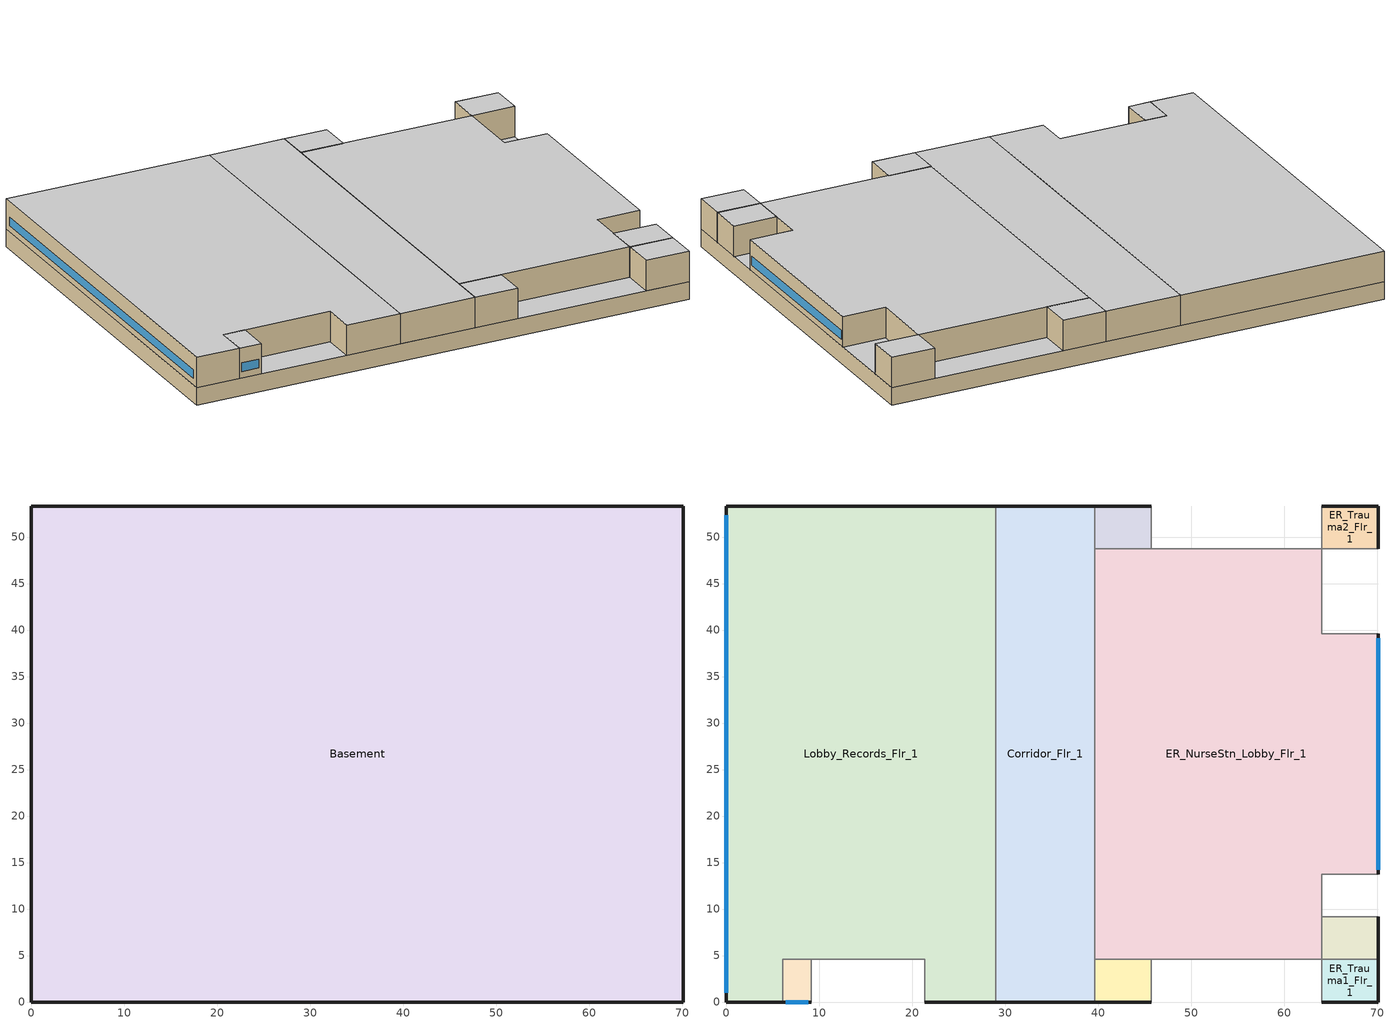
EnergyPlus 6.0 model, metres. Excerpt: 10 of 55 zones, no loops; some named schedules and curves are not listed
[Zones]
Basement
 floor othersidecoefficients (ext_slab_8in_with_carpet): 70.1,53.34 70.1,0 0,0 0,53.34 z-2.44
 wall othersidecoefficients (basement_wall): 70.1,53.34 0,53.34 0,0 70.1,0 70.1,53.34 z-2.44:0
 ceiling adiabatic (int_slab_ceiling): 0,0 70.1,0 70.1,53.34 0,53.34 z0
ER_Exam1_Mult4_Flr_1
 floor adiabatic (int_slab_floor): 45.72,4.57 45.72,0 39.62,0 39.62,4.57 z0
 wall outside (nonres_ext_wall): 39.62,0 45.72,0 z0:4.27
 wall adiabatic (int_wall): 45.72,0 45.72,4.57 39.62,4.57 39.62,0 z0:4.27
 ceiling adiabatic (int_slab_ceiling): 39.62,4.57 39.62,0 45.72,0 45.72,4.57 z4.27
ER_Trauma1_Flr_1
 floor adiabatic (int_slab_floor): 70.1,4.57 70.1,0 64.01,0 64.01,4.57 z0
 wall outside (nonres_ext_wall): 64.01,0 70.1,0 70.1,4.57 z0:4.27
 wall adiabatic (int_wall): 70.1,4.57 64.01,4.57 64.01,0 z0:4.27
 ceiling adiabatic (int_slab_ceiling): 64.01,4.57 64.01,0 70.1,0 70.1,4.57 z4.27
ER_Exam3_Mult4_Flr_1
 floor adiabatic (int_slab_floor): 70.1,9.14 70.1,4.57 64.01,4.57 64.01,9.14 z0
 wall outside (nonres_ext_wall): 70.1,4.57 70.1,9.14 z0:4.27
 wall adiabatic (int_wall): 70.1,9.14 64.01,9.14 64.01,4.57 70.1,4.57 z0:4.27
 ceiling adiabatic (int_slab_ceiling): 64.01,9.14 64.01,4.57 70.1,4.57 70.1,9.14 z4.27
ER_Trauma2_Flr_1
 floor adiabatic (int_slab_floor): 70.1,53.34 70.1,48.77 64.01,48.77 64.01,53.34 z0
 wall outside (nonres_ext_wall): 70.1,48.77 70.1,53.34 64.01,53.34 z0:4.27
 wall adiabatic (int_wall): 64.01,53.34 64.01,48.77 70.1,48.77 z0:4.27
 ceiling adiabatic (int_slab_ceiling): 64.01,53.34 64.01,48.77 70.1,48.77 70.1,53.34 z4.27
ER_Triage_Mult4_Flr_1
 floor adiabatic (int_slab_floor): 45.72,53.34 45.72,48.77 39.62,48.77 39.62,53.34 z0
 wall outside (nonres_ext_wall): 45.72,53.34 39.62,53.34 z0:4.27
 wall adiabatic (int_wall): 39.62,53.34 39.62,48.77 45.72,48.77 45.72,53.34 z0:4.27
 ceiling adiabatic (int_slab_ceiling): 39.62,53.34 39.62,48.77 45.72,48.77 45.72,53.34 z4.27
Office1_Mult4_Flr_1
 floor adiabatic (int_slab_floor): 9.14,4.57 9.14,0 6.1,0 6.1,4.57 z0
 wall outside (nonres_ext_wall): 6.1,0 9.14,0 z0:4.27
 wall adiabatic (int_wall): 9.14,0 9.14,4.57 6.1,4.57 6.1,0 z0:4.27
 window (Window_U_1.22_SHGC_0.25): 6.41,0 8.84,0 z0.91:2.13
 ceiling adiabatic (int_slab_ceiling): 6.1,4.57 6.1,0 9.14,0 9.14,4.57 z4.27
Lobby_Records_Flr_1
 floor adiabatic (int_slab_floor): 0,0 0,53.34 28.96,53.34 28.96,0 21.34,0 21.34,4.57 6.1,4.57 6.1,0 z0
 wall outside (nonres_ext_wall): 28.96,53.34 0,53.34 0,0 6.1,0 / 21.34,0 28.96,0 z0:4.27
 wall adiabatic (int_wall): 6.1,0 6.1,4.57 21.34,4.57 21.34,0 z0:4.27
 wall to Corridor_Flr_1 (Air_Wall): 28.96,15.24 28.96,53.34 z0:4.27
 wall to Corridor_Flr_1 (int_wall): 28.96,0 28.96,15.24 z0:4.27
 window (Window_U_1.22_SHGC_0.25): 0,52.34 0,1 z0.91:2.13
 ceiling adiabatic (int_slab_ceiling): 0,0 6.1,0 6.1,4.57 21.34,4.57 21.34,0 28.96,0 28.96,53.34 0,53.34 z4.27
Corridor_Flr_1
 floor adiabatic (int_slab_floor): 39.62,53.34 39.62,0 28.96,0 28.96,53.34 z0
 wall outside (nonres_ext_wall): 39.62,53.34 28.96,53.34 / 28.96,0 39.62,0 z0:4.27
 wall adiabatic (int_wall): 39.62,0 39.62,53.34 z0:4.27
 ceiling adiabatic (int_slab_ceiling): 28.96,53.34 28.96,0 39.62,0 39.62,53.34 z4.27
ER_NurseStn_Lobby_Flr_1
 floor adiabatic (int_slab_floor): 39.62,4.57 39.62,48.77 64.01,48.77 64.01,39.62 70.1,39.62 70.1,13.72 64.01,13.72 64.01,4.57 z0
 wall outside (nonres_ext_wall): 70.1,13.72 70.1,39.62 z0:4.27
 wall adiabatic (int_wall): 70.1,39.62 64.01,39.62 64.01,48.77 39.62,48.77 39.62,4.57 64.01,4.57 64.01,13.72 70.1,13.72 z0:4.27
 window (Window_U_1.22_SHGC_0.25): 70.1,14.2 70.1,39.14 z0.91:2.13
 ceiling adiabatic (int_slab_ceiling): 39.62,4.57 64.01,4.57 64.01,13.72 70.1,13.72 70.1,39.62 64.01,39.62 64.01,48.77 39.62,48.77 z4.27
[Building]
ASHRAE 90.1 Prototype:Hospital: -90, City, 0.04, 0.2, FullInteriorAndExterior, 25
[Site:Location]
Site:Location=MIAMI_FL_USA TMY2-12839; Latitude {N+ S-}=25.8; Longitude {W- E+}=-80.27; Time Zone Relative to GMT {GMT+/-}=-5; Elevation {m}=2
[SizingPeriod:DesignDay] Barometric Pressure {N/M**2}=101301; Rain {0-no,1-yes}=0; Snow on ground {0-no,1-yes}=0; Day of Month=21; Daylight Savings Time Indicator=0; Humidity Indicating Temperature Type=WetBulb
Name | Max Dry-Bulb {C} | Daily Temp Range {C} | WetBulb at Max {C} | Wind Speed {M/Sec} | Wind Direction {Degrees N=0, S=180} | Clearness {0.0 to 1.1} | Month | Day Type
MIAMI_FL_USA Heating 99.6% Conditions | 7.6 | 0 | 7.6 | 4.5 | 340 | 0 | 1 | WinterDesignDay
MIAMI_FL_USA Cooling .4% Conditions DB=>MWB | 32.8 | 6.3 | 25.2 | 0 | 0 | 1 | 7 | SummerDesignDay
[Site:WaterMainsTemperature]
Calculation Method=Correlation; Annual Average Outdoor Air Temperature {C},                        !- Annual Average Outdoor Air Temperature {C},                        !- Annual Average Outdoor Air Temperature {C}=24.31; Maximum Difference In Monthly Average Outdoor Air Temperatures {deltaC}!- Maximum Difference In Monthly Average Outdoor Air Temperatures {deltaC}!- Maximum Difference In Monthly Average Outdoor Air Temperatures {deltaC}=7.97
[Material]
Name | Roughness | Thickness {m} | Conductivity {W/m-K} | Density {kg/m3} | Specific Heat {J/kg-K} | Thermal Absorptance | Solar Absorptance | Visible Absorptance | Absorptance:Thermal | Absorptance:Solar | Absorptance:Visible
Std Wood 6inch | MediumSmooth | 0.15 | 0.12 | 540 | 1210 | 0.9 | 0.7 | 0.7
G01 13mm gypsum board | Smooth | 0.0127 | 0.16 | 800 | 1090 |  |  |  | 0.9 | 0.7 | 0.5
200mm Normalweight concrete wall; 200mm Normalweight concrete floor | MediumRough | 0.2032 | 2.31 | 2322 | 832
100mm Normalweight concrete floor | MediumRough | 0.1016 | 2.31 | 2322 | 832
M10 200mm concrete block basement wall | MediumRough | 0.2032 | 1.326 | 1842 | 912
[Material:NoMass]
CP02 CARPET PAD: VeryRough, 0.21648, 0.9, 0.7, 0.8
Air_Wall_Material: Rough, 0.207949, 0.9, 0.7
Nonres_Exterior_Wall_Insulation: MediumSmooth, 0.0299387, 0.9, 0.7, 0.7
[Construction]
InteriorFurnishings: Std Wood 6inch
Air_Wall: Air_Wall_Material
int_wall: G01 13mm gypsum board, G01 13mm gypsum board
ext_slab_8in_with_carpet: 200mm Normalweight concrete floor, CP02 CARPET PAD
int_slab_floor: 100mm Normalweight concrete floor, CP02 CARPET PAD
int_slab_ceiling: CP02 CARPET PAD, 100mm Normalweight concrete floor
basement_wall: M10 200mm concrete block basement wall
nonres_ext_wall: 200mm Normalweight concrete wall, Nonres_Exterior_Wall_Insulation, G01 13mm gypsum board
Window_U_1.22_SHGC_0.25: ECREF-1 COLORED 6MM
[WindowMaterial:Glazing]
ECREF-1 COLORED 6MM: Optical Data Type=SpectralAverage; Thickness {m}=0.006; Solar Transmittance at Normal Incidence=0.099; Front Side Solar Reflectance at Normal Incidence=0.219; Back Side Solar Reflectance at Normal Incidence=0.219; Visible Transmittance at Normal Incidence=0.155; Front Side Visible Reflectance at Normal Incidence=0.073; Back Side Visible Reflectance at Normal Incidence=0.073; Infrared Transmittance at Normal Incidence=0; Front Side Infrared Hemispherical Emissivity=0.84; Back Side Infrared Hemispherical Emissivity=0.84; Conductivity {W/m-K}=0.9
[SurfaceProperty:OtherSideCoefficients] Combined Convective Radiative Film Coefficient=0; Constant Temperature=1; Constant Temperature Coefficient=1; External Dry-Bulb Temperature Coefficient=0; Ground Temperature Coefficient=0; Wind Speed Coefficient=0; Zone Air Temperature Coefficient=0; Sinusoidal Variation of Constant Temperature Coefficient=No; Period of Sinusoidal Variation=24
Name | Constant Temperature Schedule
surfPropOthSdCoefBasementAvgWall | scheduleOSCBasementWallSurfaceTemp
surfPropOthSdCoefBasementAvgFloor | scheduleOSCBasementFloorTemp
surfPropOthSdCoefBasementUpperWall | scheduleOSCBasementUpperWallTemp
surfPropOthSdCoefBasementLowerWall | scheduleOSCBasementLowerWallTemp
[Zone] Type=1; Part of Total Floor Area=YES
Name | Multiplier | Ceiling Height {m} | Volume {m3}
Basement | 1 | 2.439 | 9120.27
ER_Exam1_Mult4_Flr_1; ER_Exam3_Mult4_Flr_1; ER_Triage_Mult4_Flr_1 | 4 | 4.2683 | 118.96
ER_Trauma1_Flr_1; ER_Trauma2_Flr_1 | 1 | 4.2683 | 118.96
Office1_Mult4_Flr_1 | 5 | 4.2683 | 59.5
Lobby_Records_Flr_1 | 1 | 4.2683 | 6294.92
Corridor_Flr_1 | 1 | 4.2683 | 2428.79
ER_NurseStn_Lobby_Flr_1 | 1 | 4.2683 | 5273.95
[InternalMass] Construction=InteriorFurnishings
Name | Zone | Surface Area {m2}
Basement_InternalMass_1 | Basement | 7478.69
ER_Exam1_Mult4_Flr_1_InternalMass_1 | ER_Exam1_Mult4_Flr_1 | 55.7418
ER_Trauma1_Flr_1_InternalMass_1 | ER_Trauma1_Flr_1 | 55.7418
ER_Exam3_Mult4_Flr_1_InternalMass_1 | ER_Exam3_Mult4_Flr_1 | 55.7418
ER_Trauma2_Flr_1_InternalMass_1 | ER_Trauma2_Flr_1 | 55.7418
ER_Triage_Mult4_Flr_1_InternalMass_1 | ER_Triage_Mult4_Flr_1 | 55.7418
Office1_Mult4_Flr_1_InternalMass_1 | Office1_Mult4_Flr_1 | 27.8709
Lobby_Records_Flr_1_InternalMass_1 | Lobby_Records_Flr_1 | 2949.62
Corridor_Flr_1_InternalMass_1 | Corridor_Flr_1 | 1138.06
ER_NurseStn_Lobby_Flr_1_InternalMass_1 | ER_NurseStn_Lobby_Flr_1 | 2471.22
[People] Number of People Calculation Method=People; Fraction Radiant=0.3; Sensible Heat Fraction=AUTOCALCULATE; Activity Level Schedule=ACTIVITY_SCH; Enable ASHRAE 55 Comfort Warnings=No; Mean Radiant Temperature Calculation Type=ZoneAveraged; Work Efficiency Schedule=WORK_EFF_SCH; Clothing Insulation Schedule=CLOTHING_SCH; Air Velocity Schedule=AIR_VELO_SCH; Thermal Comfort Model 1 Type=FANGER
Name | Zone or ZoneList | Number of People Schedule | Number of People
Basement | Basement | BLDG_OCC_SCH | 100.5885
ER_Exam1_Mult4_Flr_1 | ER_Exam1_Mult4_Flr_1 | BLDG_OCC_EXTD_SCH | 5.9976
ER_Trauma1_Flr_1 | ER_Trauma1_Flr_1 | BLDG_OCC_EXTD_SCH | 5.9976
ER_Exam3_Mult4_Flr_1 | ER_Exam3_Mult4_Flr_1 | BLDG_OCC_EXTD_SCH | 5.9976
ER_Trauma2_Flr_1 | ER_Trauma2_Flr_1 | BLDG_OCC_EXTD_SCH | 5.9976
ER_Triage_Mult4_Flr_1 | ER_Triage_Mult4_Flr_1 | BLDG_OCC_EXTD_SCH | 5.9976
Office1_Mult4_Flr_1 | Office1_Mult4_Flr_1 | BLDG_OCC_SCH | 1.05
Lobby_Records_Flr_1 | Lobby_Records_Flr_1 | BLDG_OCC_SCH | 21.1586
Corridor_Flr_1 | Corridor_Flr_1 | BLDG_OCC_EXTD_SCH | 6.1228
ER_NurseStn_Lobby_Flr_1 | ER_NurseStn_Lobby_Flr_1 | BLDG_OCC_EXTD_SCH | 17.7269
[Lights] Design Level Calculation Method=Watts/Area; Return Air Fraction=0; Fraction Radiant=0.7; Fraction Visible=0.2; Fraction Replaceable=1; Return Air Fraction Calculated from Plenum Temperature=No
Name | Zone or ZoneList | Schedule | Watts per Zone Floor Area {W/m2},                        !- Watts per Zone Floor Area {W/m2},                        !- Watts per Zone Floor Area {W/m2}
Basement_Lights | Basement | BLDG_LIGHT_SCH | 11.6078
ER_Exam1_Mult4_Flr_1_Lights | ER_Exam1_Mult4_Flr_1 | BLDG_LIGHT_EXTD_SCH | 23.9863
ER_Trauma1_Flr_1_Lights | ER_Trauma1_Flr_1 | BLDG_LIGHT_EXTD_SCH | 23.9863
ER_Exam3_Mult4_Flr_1_Lights | ER_Exam3_Mult4_Flr_1 | BLDG_LIGHT_EXTD_SCH | 23.9863
ER_Trauma2_Flr_1_Lights | ER_Trauma2_Flr_1 | BLDG_LIGHT_EXTD_SCH | 23.9863
ER_Triage_Mult4_Flr_1_Lights | ER_Triage_Mult4_Flr_1 | BLDG_LIGHT_EXTD_SCH | 23.9863
Office1_Mult4_Flr_1_Lights | Office1_Mult4_Flr_1 | BLDG_LIGHT_SCH | 11.6078
Lobby_Records_Flr_1_Lights | Lobby_Records_Flr_1 | BLDG_LIGHT_SCH | 9.4012
Corridor_Flr_1_Lights | Corridor_Flr_1 | BLDG_LIGHT_EXTD_SCH | 9.09658
ER_NurseStn_Lobby_Flr_1_Lights | ER_NurseStn_Lobby_Flr_1 | BLDG_LIGHT_EXTD_SCH | 9.1321
[ElectricEquipment] Design Level Calculation Method=EquipmentLevel; Fraction Latent=0; Fraction Radiant=0.5; Fraction Lost=0
Name | Zone or ZoneList | Schedule Name,                        !- Schedule Name,                        !- Schedule | Design Level {W} | Schedule
Basement_MiscPlug_Equip | Basement | BLDG_EQUIP_SCH_ADV | 30176.5
ER_Exam1_Mult4_Flr_1_MiscPlug_Equip | ER_Exam1_Mult4_Flr_1 |  | 449.8365 | BLDG_EQUIP_EXTD_SCH
ER_Trauma1_Flr_1_MiscPlug_Equip | ER_Trauma1_Flr_1 |  | 1199.56 | BLDG_EQUIP_EXTD_SCH
ER_Exam3_Mult4_Flr_1_MiscPlug_Equip | ER_Exam3_Mult4_Flr_1 |  | 449.8365 | BLDG_EQUIP_EXTD_SCH
ER_Trauma2_Flr_1_MiscPlug_Equip | ER_Trauma2_Flr_1 |  | 1199.56 | BLDG_EQUIP_EXTD_SCH
ER_Triage_Mult4_Flr_1_MiscPlug_Equip | ER_Triage_Mult4_Flr_1 |  | 599.9803 | BLDG_EQUIP_EXTD_SCH
Office1_Mult4_Flr_1_MiscPlug_Equip | Office1_Mult4_Flr_1 | BLDG_EQUIP_SCH_ADV | 164.9958
Lobby_Records_Flr_1_MiscPlug_Equip | Lobby_Records_Flr_1 | BLDG_EQUIP_SCH_ADV | 1592.8
ER_NurseStn_Lobby_Flr_1_MiscPlug_Equip | ER_NurseStn_Lobby_Flr_1 |  | 18077 | BLDG_EQUIP_EXTD_SCH
[Exterior:FuelEquipment] Fuel Use Type=Electricity
Name | Schedule | Design Level {W} | Schedule Name,                        !- Schedule Name,                        !- Schedule | Design Level {W},                        !- Design Level {W},                        !- Design Level {W}
Elevators | BLDG_ELEVATORS | 162963
Elevators_Lights_Fan |  |  | ELEV_LIGHT_FAN_SCH_ADD_DF | 847.2
[Exterior:Lights]
Exterior_Lights: Schedule=Always_On; Design Level {W},                        !- Design Level {W},                        !- Design Level {W}=13088; Control Option=AstronomicalClock
[Daylighting:Controls]
Lobby_Records_Flr_1: Total Daylighting Reference Points=2; X-Coordinate of First Reference Point {m}=1.397; Y-Coordinate of First Reference Point {m}=13.335; Z-Coordinate of First Reference Point {m}=0.762; X-Coordinate of Second Reference Point {m}=1.397; Y-Coordinate of Second Reference Point {m}=40.005; Z-Coordinate of Second Reference Point {m}=0.762; Fraction of Zone Controlled by First Reference Point=0.04; Fraction of Zone Controlled by Second Reference Point=0.04; Illuminance Setpoint at First Reference Point {lux}=375; Illuminance Setpoint at Second Reference Point {lux}=375; Lighting Control Type=2; Glare Calculation Azimuth Angle of View Direction Clockwise from Zone y-Axis {deg}=270; Maximum Allowable Discomfort Glare Index=22; Minimum Input Power Fraction for Continuous Dimming Control=0.3; Minimum Light Output Fraction for Continuous Dimming Control=0.2; Number of Stepped Control Steps=3; Probability Lighting will be Reset When Needed in Manual Stepped Control=1
[ZoneInfiltration:DesignFlowRate] Schedule=INFIL_SCH_PNNL; Design Flow Rate Calculation Method=Flow/ExteriorArea; Flow per Exterior Surface Area {m3/s-m2},                        !- Flow per Exterior Surface Area {m3/s-m2},                        !- Flow per Exterior Surface Area {m3/s-m2}=0.00056896; Constant Term Coefficient=0; Temperature Term Coefficient=0; Velocity Term Coefficient=0.224; Velocity Squared Term Coefficient=0
Name | Zone or ZoneList
Basement_Infiltration | Basement
ER_Exam1_Mult4_Flr_1_Infiltration | ER_Exam1_Mult4_Flr_1
ER_Trauma1_Flr_1_Infiltration | ER_Trauma1_Flr_1
ER_Exam3_Mult4_Flr_1_Infiltration | ER_Exam3_Mult4_Flr_1
ER_Trauma2_Flr_1_Infiltration | ER_Trauma2_Flr_1
ER_Triage_Mult4_Flr_1_Infiltration | ER_Triage_Mult4_Flr_1
Office1_Mult4_Flr_1_Infiltration | Office1_Mult4_Flr_1
Lobby_Records_Flr_1_Infiltration | Lobby_Records_Flr_1
Corridor_Flr_1_Infiltration | Corridor_Flr_1
ER_NurseStn_Lobby_Flr_1_Infiltration | ER_NurseStn_Lobby_Flr_1
[AvailabilityManager:NightCycle] Applicability Schedule=Always_On; Fan Schedule=HVACOperationSchd; Control Type=CycleOnAny; Thermostat Tolerance {deltaC}=1; Cycling Run Time {s}=1800
VAV_1 Availability Manager; VAV_ER Availability Manager; VAV_OR Availability Manager; VAV_ICU Availability Manager; VAV_PATRMS Availability Manager; VAV_2 Availability Manager; VAV_LABS Availability Manager; CAV_KITCHEN Availability Manager
[Refrigeration:CompressorRack] Heat Rejection Location=OUTDOORS; Design Condenser Fan Power {W}=1000; Condenser Type=AirCooled
Name | Design Compressor Rack COP {W/W} | Compressor Rack COP Function of Temperature Curve | Condenser Fan Power Function of Temperature Curve | Refrigeration Case Name or WalkIn Name or CaseAndWalkInList
RACK1 | 1.5 | RACK1_RackCOPfTCurve | RACK1_RackCondFanCurve2 | RACK1CaseList
RACK2 | 3 | RACK2_RackCOPfTCurve |  | RACK2CaseList
[Refrigeration:CaseAndWalkInList]
Name | Case or WalkIn 1
RACK1CaseList | Kitchen_Flr_5_Case:1_WALKINFREEZER
RACK2CaseList | Kitchen_Flr_5_Case:2_SELFCONTAINEDDISPLAYCASE
[AirTerminal:SingleDuct:Uncontrolled]
Kitchen_Flr_5 CAV Box: Availability Schedule=ALWAYS_ON; Maximum Air Flow Rate {m3/s}=AUTOSIZE
[Fan:ZoneExhaust]
Kitchen_Flr_5 Exhaust Fan: Availability Schedule=Kitchen_Exhaust_SCH; Fan Efficiency=1; Pressure Rise {Pa}=0.000001; Maximum Flow Rate {m3/s}=1.88306
[Schedule:Compact]
scheduleOSCBasementWallSurfaceTemp: Temperature, Through:   1/31, For:AllDays, Until:24:00, 23.8, Through:   2/28, For:AllDays, Until:24:00, 23.84, Through:   3/31, For:AllDays, Until:24:00, 24.04, Through:   4/30, For:AllDays, Until:24:00, 24.66, Through:   5/31, For:AllDays, Until:24:00, 25.13, Through:   6/30, For:AllDays, Until:24:00, 27.69, Through:   7/31, For:AllDays, Until:24:00, 28.18, Through:   8/31, For:AllDays, Until:24:00, 28.14, Through:   9/30, For:AllDays, Until:24:00, 28.01, Through:  10/31, For:AllDays, Until:24:00, 25.56, Through:  11/30, For:AllDays, Until:24:00, 24.68, Through:  12/31, For:AllDays, Until:24:00, 24.08
scheduleOSCBasementFloorTemp: Temperature, Through:   1/31, For:AllDays, Until:24:00, 21.22, Through:   2/28, For:AllDays, Until:24:00, 21.21, Through:   3/31, For:AllDays, Until:24:00, 21.2, Through:   4/30, For:AllDays, Until:24:00, 21.19, Through:   5/31, For:AllDays, Until:24:00, 21.19, Through:   6/30, For:AllDays, Until:24:00, 23.59, Through:   7/31, For:AllDays, Until:24:00, 23.96, Through:   8/31, For:AllDays, Until:24:00, 24.02, Through:   9/30, For:AllDays, Until:24:00, 24.05, Through:  10/31, For:AllDays, Until:24:00, 21.57, Through:  11/30, For:AllDays, Until:24:00, 21.28, Through:  12/31, For:AllDays, Until:24:00, 21.24
scheduleOSCBasementUpperWallTemp: Temperature, Through:   1/31, For:AllDays, Until:24:00, 24.57, Through:   2/28, For:AllDays, Until:24:00, 24.7, Through:   3/31, For:AllDays, Until:24:00, 25.03, Through:   4/30, For:AllDays, Until:24:00, 26.07, Through:   5/31, For:AllDays, Until:24:00, 26.79, Through:   6/30, For:AllDays, Until:24:00, 29.52, Through:   7/31, For:AllDays, Until:24:00, 29.94, Through:   8/31, For:AllDays, Until:24:00, 29.8, Through:   9/30, For:AllDays, Until:24:00, 29.53, Through:  10/31, For:AllDays, Until:24:00, 26.89, Through:  11/30, For:AllDays, Until:24:00, 25.74, Through:  12/31, For:AllDays, Until:24:00, 24.87
scheduleOSCBasementLowerWallTemp: Temperature, Through:   1/31, For:AllDays, Until:24:00, 23.05, Through:   2/28, For:AllDays, Until:24:00, 23.01, Through:   3/31, For:AllDays, Until:24:00, 23.07, Through:   4/30, For:AllDays, Until:24:00, 23.29, Through:   5/31, For:AllDays, Until:24:00, 23.53, Through:   6/30, For:AllDays, Until:24:00, 25.91, Through:   7/31, For:AllDays, Until:24:00, 26.47, Through:   8/31, For:AllDays, Until:24:00, 26.53, Through:   9/30, For:AllDays, Until:24:00, 26.54, Through:  10/31, For:AllDays, Until:24:00, 24.28, Through:  11/30, For:AllDays, Until:24:00, 23.65, Through:  12/31, For:AllDays, Until:24:00, 23.31
BLDG_OCC_SCH: Through: 12/31, For: Weekdays, Until: 07:00, 0, Until: 08:00, 0.1, Until: 09:00, 0.5, Until: 17:00, 0.8, Until: 18:00, 0.5, Until: 20:00, 0.3, Until: 22:00, 0.2, Until: 24:00, 0, For: SummerDesignDay, Until: 24:00, 1, For: WinterDesignDay, Until: 24:00, 0, For: Saturday, Until: 07:00, 0, Until: 08:00, 0.1, Until: 09:00, 0.3, Until: 17:00, 0.4, Until: 19:00, 0.1, Until: 24:00, 0, For: Sunday Holidays AllOtherDays, Until: 08:00, 0, Until: 16:00, 0.05, Until: 24:00, 0
BLDG_OCC_EXTD_SCH: Through: 12/31, For: Weekdays, Until: 07:00, 0.4, Until: 08:00, 0.5, Until: 09:00, 0.6, Until: 17:00, 0.8, Until: 18:00, 0.6, Until: 20:00, 0.5, Until: 24:00, 0.4, For: SummerDesignDay, Until: 24:00, 1, For: WinterDesignDay, Until: 24:00, 0, For: Saturday, Until: 07:00, 0.4, Until: 08:00, 0.5, Until: 17:00, 0.6, Until: 19:00, 0.5, Until: 24:00, 0.4, For: Sunday Holidays AllOtherDays, Until: 08:00, 0.4, Until: 16:00, 0.6, Until: 24:00, 0.4
ACTIVITY_SCH: Through: 12/31, For: AllDays, Until: 24:00, 120
WORK_EFF_SCH: Through: 12/31, For: AllDays, Until: 24:00, 0
AIR_VELO_SCH: Through: 12/31, For: AllDays, Until: 24:00, 0.2
CLOTHING_SCH: Through: 04/30, For: AllDays, Until: 24:00, 1, Through: 09/30, For: AllDays, Until: 24:00, 0.5, Through: 12/31, For: AllDays, Until: 24:00, 1
